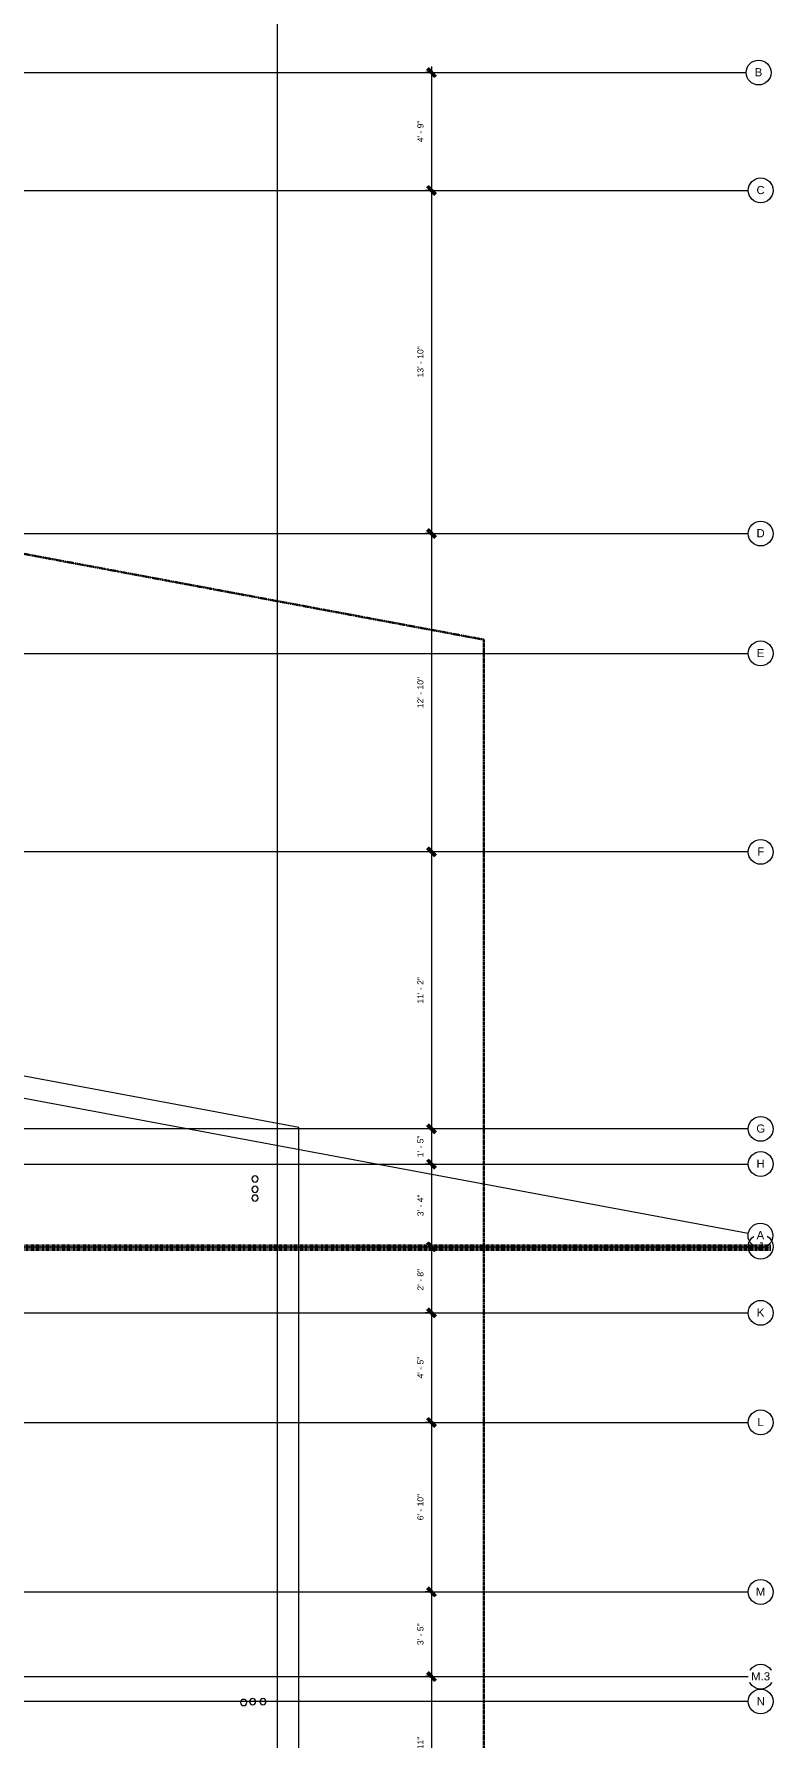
# Model space of a CAD drawing. Header units: inches. Extents: x -3670 to 241, y -250 to 1795.
# Drawn here: x -118 to 241, y 534 to 1359 of the extents above; entities that cross this region are included whole.
import ezdxf

# ---------------------------------------------------------------- set-up
doc = ezdxf.new("R2010")
doc.units = ezdxf.units.IN
doc.header["$MEASUREMENT"] = 0
doc.linetypes.add('Dash', pattern=[0.25, 0.125, -0.125])
doc.linetypes.add('Double Dash 3_8_', pattern=[1, 0.375, -0.125, 0.125, -0.125, 0.125, -0.125])
for name, color, linetype, lineweight in [('A-ANNO-DIMS', 211, 'Continuous', 9), ('A-ANNO-DIMS-32', 211, 'Continuous', 9), ('A-ANNO-MATC', 214, 'Dash', 140), ('A-FLOR', 252, 'Continuous', 18), ('C-PROP-LINE', 91, 'Double Dash 3_8_', 30), ('S-GRID', 1, 'Continuous', 9), ('S-GRID-IDEN', 1, 'Continuous', 13)]:
    doc.layers.add(name, color=color, linetype=linetype, lineweight=lineweight)
doc.styles.add('Arial', font='arial.ttf', dxfattribs={"height": 3.934132})
doc.styles.add('Arial_1', font='arial.ttf', dxfattribs={"height": 2.950599})
doc.dimstyles.new('Linear_-_3_32__QAQC', dxfattribs={"dimscale": 12, "dimtxt": 3, "dimasz": 0.333333, "dimexe": 0.25, "dimexo": 0.166667, "dimgap": 0.25, "dimtad": 1, "dimdec": 4, "dimrnd": 0.0625, "dimzin": 1, "dimdsep": 46, "dimlunit": 4, "dimtxsty": 'Arial_1', "dimblk1": 'OBLIQUE', "dimblk2": 'OBLIQUE', "dimsah": 1, "dimcen": 0.09, "dimdle": 0.25, "dimadec": 0, "dimazin": 0, "dimtfac": 1, "dimtdec": 4, "dimtix": 1, "dimtmove": 0, "dimatfit": 3, "dimfxl": 1, "dimtvp": 1, "dimtfill": 1, "dimfrac": 2, "dimtolj": 1, "dimtzin": 0, "dimarcsym": 2})

# ---------------------------------------------------------------- blocks, each defined once
blk = doc.blocks.new('Family - ___-389244-01 - SECOND LEVEL - PENENTRATIONS')
at = {"layer": 'C-PROP-LINE'}
for p, q in [((-3452, 1727.74), (100, 1065.67)), ((100, 1065.67), (100, -35))]:
    blk.add_line(p, q, dxfattribs=at)
blk = doc.blocks.new('Grid - 3_16_-139788-01 - SECOND LEVEL - PENENTRATIONS')
at = {"layer": 'S-GRID-IDEN'}
blk.add_circle((0, 0), 0.188, dxfattribs=at)
blk = doc.blocks.new('DIMBLOCK104-01 - SECOND LEVEL - PENENTRATIONS')
at = {"layer": 'A-ANNO-DIMS-32', "transparency": 16777216}
for p, q in [((75.54, 1340), (71.71, 1340)), ((74.71, 1343), (74.71, 1283)), ((74.71, 1340), (75.54, 1340)), ((75.54, 1283), (71.71, 1283)), ((74.71, 1283), (75.54, 1283))]:
    blk.add_line(p, q, dxfattribs=at)
at = {"layer": 'A-ANNO-DIMS-32', "lineweight": 50, "transparency": 16777216}
for p, q in [((74.71, 1340), (72.71, 1342)), ((74.71, 1340), (76.71, 1338)), ((74.71, 1283), (72.71, 1285)), ((74.71, 1283), (76.71, 1281))]:
    blk.add_line(p, q, dxfattribs=at)
at = {"layer": 'A-ANNO-DIMS-32', "color": 0, "transparency": 16777216, "insert": (67.88, 1306.26), "char_height": 2.951, "width": 12.5723, "attachment_point": 1, "rotation": 90, "line_spacing_factor": 0.938532, "style": 'Arial_1', "bg_fill": 3, "box_fill_scale": 1.25, "bg_fill_color": 0, "bg_fill_transparency": 0}
blk.add_mtext('4\' - 9"', dxfattribs=at)
blk = doc.blocks.new('_Oblique')
at = {"color": 0, "linetype": 'ByBlock', "lineweight": -2}
blk.add_line((-0.5, -0.5), (0.5, 0.5), dxfattribs=at)
blk = doc.blocks.new('DIMBLOCK105-01 - SECOND LEVEL - PENENTRATIONS')
at = {"layer": 'A-ANNO-DIMS-32', "transparency": 16777216}
for p, q in [((75.54, 1283), (71.71, 1283)), ((74.71, 1283), (74.71, 1117)), ((74.71, 1283), (75.54, 1283)), ((75.54, 1117), (71.71, 1117)), ((74.71, 1117), (75.54, 1117))]:
    blk.add_line(p, q, dxfattribs=at)
at = {"layer": 'A-ANNO-DIMS-32', "lineweight": 50, "transparency": 16777216}
for p, q in [((74.71, 1283), (72.71, 1285)), ((74.71, 1283), (76.71, 1281)), ((74.71, 1117), (72.71, 1119)), ((74.71, 1117), (76.71, 1115))]:
    blk.add_line(p, q, dxfattribs=at)
at = {"layer": 'A-ANNO-DIMS-32', "color": 0, "transparency": 16777216, "insert": (67.88, 1192.5), "char_height": 2.951, "width": 18, "attachment_point": 1, "rotation": 90, "line_spacing_factor": 0.938532, "style": 'Arial_1', "bg_fill": 3, "box_fill_scale": 1.25, "bg_fill_color": 0, "bg_fill_transparency": 0}
blk.add_mtext('13\' - 10"', dxfattribs=at)
blk = doc.blocks.new('DIMBLOCK106-01 - SECOND LEVEL - PENENTRATIONS')
at = {"layer": 'A-ANNO-DIMS-32', "transparency": 16777216}
for p, q in [((75.54, 1117), (71.71, 1117)), ((74.71, 1117), (74.71, 963)), ((74.71, 1117), (75.54, 1117)), ((75.54, 963), (71.71, 963)), ((74.71, 963), (75.54, 963))]:
    blk.add_line(p, q, dxfattribs=at)
at = {"layer": 'A-ANNO-DIMS-32', "lineweight": 50, "transparency": 16777216}
for p, q in [((74.71, 1117), (72.71, 1119)), ((74.71, 1117), (76.71, 1115)), ((74.71, 963), (72.71, 965)), ((74.71, 963), (76.71, 961))]:
    blk.add_line(p, q, dxfattribs=at)
at = {"layer": 'A-ANNO-DIMS-32', "color": 0, "transparency": 16777216, "insert": (67.88, 1032.5), "char_height": 2.951, "width": 18, "attachment_point": 1, "rotation": 90, "line_spacing_factor": 0.938532, "style": 'Arial_1', "bg_fill": 3, "box_fill_scale": 1.25, "bg_fill_color": 0, "bg_fill_transparency": 0}
blk.add_mtext('12\' - 10"', dxfattribs=at)
blk = doc.blocks.new('DIMBLOCK107-01 - SECOND LEVEL - PENENTRATIONS')
at = {"layer": 'A-ANNO-DIMS-32', "lineweight": 50, "transparency": 16777216}
for p, q in [((74.71, 963), (72.71, 965)), ((74.71, 963), (76.71, 961)), ((74.71, 829), (72.71, 831)), ((74.71, 829), (76.71, 827))]:
    blk.add_line(p, q, dxfattribs=at)
at = {"layer": 'A-ANNO-DIMS-32', "transparency": 16777216}
for p, q in [((75.54, 963), (71.71, 963)), ((74.71, 963), (74.71, 829)), ((74.71, 963), (75.54, 963)), ((75.54, 829), (71.71, 829)), ((74.71, 829), (75.54, 829))]:
    blk.add_line(p, q, dxfattribs=at)
at = {"layer": 'A-ANNO-DIMS-32', "color": 0, "transparency": 16777216, "insert": (67.88, 889.63), "char_height": 2.951, "width": 15.2862, "attachment_point": 1, "rotation": 90, "line_spacing_factor": 0.938532, "style": 'Arial_1', "bg_fill": 3, "box_fill_scale": 1.25, "bg_fill_color": 0, "bg_fill_transparency": 0}
blk.add_mtext('11\' - 2"', dxfattribs=at)
blk = doc.blocks.new('DIMBLOCK108-01 - SECOND LEVEL - PENENTRATIONS')
at = {"layer": 'A-ANNO-DIMS-32', "transparency": 16777216}
for p, q in [((75.54, 829), (71.71, 829)), ((74.71, 829), (74.71, 812)), ((74.71, 829), (75.54, 829)), ((75.54, 812), (71.71, 812)), ((74.71, 812), (75.54, 812))]:
    blk.add_line(p, q, dxfattribs=at)
at = {"layer": 'A-ANNO-DIMS-32', "lineweight": 50, "transparency": 16777216}
for p, q in [((74.71, 829), (72.71, 831)), ((74.71, 829), (76.71, 827)), ((74.71, 812), (72.71, 814)), ((74.71, 812), (76.71, 810))]:
    blk.add_line(p, q, dxfattribs=at)
at = {"layer": 'A-ANNO-DIMS-32', "color": 0, "transparency": 16777216, "insert": (67.88, 815.26), "char_height": 2.951, "width": 12.5723, "attachment_point": 1, "rotation": 90, "line_spacing_factor": 0.938532, "style": 'Arial_1', "bg_fill": 3, "box_fill_scale": 1.25, "bg_fill_color": 0, "bg_fill_transparency": 0}
blk.add_mtext('1\' - 5"', dxfattribs=at)
blk = doc.blocks.new('DIMBLOCK109-01 - SECOND LEVEL - PENENTRATIONS')
at = {"layer": 'A-ANNO-DIMS-32', "transparency": 16777216}
for p, q in [((75.54, 812), (71.71, 812)), ((74.71, 812), (74.71, 772)), ((74.71, 812), (75.54, 812)), ((75.54, 772), (71.71, 772)), ((74.71, 772), (75.54, 772))]:
    blk.add_line(p, q, dxfattribs=at)
at = {"layer": 'A-ANNO-DIMS-32', "lineweight": 50, "transparency": 16777216}
for p, q in [((74.71, 812), (72.71, 814)), ((74.71, 812), (76.71, 810)), ((74.71, 772), (72.71, 774)), ((74.71, 772), (76.71, 770))]:
    blk.add_line(p, q, dxfattribs=at)
at = {"layer": 'A-ANNO-DIMS-32', "color": 0, "transparency": 16777216, "insert": (67.88, 786.76), "char_height": 2.951, "width": 12.5723, "attachment_point": 1, "rotation": 90, "line_spacing_factor": 0.938532, "style": 'Arial_1', "bg_fill": 3, "box_fill_scale": 1.25, "bg_fill_color": 0, "bg_fill_transparency": 0}
blk.add_mtext('3\' - 4"', dxfattribs=at)
blk = doc.blocks.new('DIMBLOCK110-01 - SECOND LEVEL - PENENTRATIONS')
at = {"layer": 'A-ANNO-DIMS-32', "transparency": 16777216}
for p, q in [((75.54, 772), (71.71, 772)), ((74.71, 772), (74.71, 740)), ((74.71, 772), (75.54, 772)), ((75.54, 740), (71.71, 740)), ((74.71, 740), (75.54, 740))]:
    blk.add_line(p, q, dxfattribs=at)
at = {"layer": 'A-ANNO-DIMS-32', "lineweight": 50, "transparency": 16777216}
for p, q in [((74.71, 772), (72.71, 774)), ((74.71, 772), (76.71, 770)), ((74.71, 740), (72.71, 742)), ((74.71, 740), (76.71, 738))]:
    blk.add_line(p, q, dxfattribs=at)
at = {"layer": 'A-ANNO-DIMS-32', "color": 0, "transparency": 16777216, "insert": (67.88, 750.76), "char_height": 2.951, "width": 12.5723, "attachment_point": 1, "rotation": 90, "line_spacing_factor": 0.938532, "style": 'Arial_1', "bg_fill": 3, "box_fill_scale": 1.25, "bg_fill_color": 0, "bg_fill_transparency": 0}
blk.add_mtext('2\' - 8"', dxfattribs=at)
blk = doc.blocks.new('DIMBLOCK111-01 - SECOND LEVEL - PENENTRATIONS')
at = {"layer": 'A-ANNO-DIMS-32', "lineweight": 50, "transparency": 16777216}
for p, q in [((74.71, 740), (72.71, 742)), ((74.71, 740), (76.71, 738)), ((74.71, 687), (72.71, 689)), ((74.71, 687), (76.71, 685))]:
    blk.add_line(p, q, dxfattribs=at)
at = {"layer": 'A-ANNO-DIMS-32', "transparency": 16777216}
for p, q in [((75.54, 740), (71.71, 740)), ((74.71, 740), (74.71, 687)), ((74.71, 740), (75.54, 740)), ((75.54, 687), (71.71, 687)), ((74.71, 687), (75.54, 687))]:
    blk.add_line(p, q, dxfattribs=at)
at = {"layer": 'A-ANNO-DIMS-32', "color": 0, "transparency": 16777216, "insert": (67.88, 708.26), "char_height": 2.951, "width": 12.5723, "attachment_point": 1, "rotation": 90, "line_spacing_factor": 0.938532, "style": 'Arial_1', "bg_fill": 3, "box_fill_scale": 1.25, "bg_fill_color": 0, "bg_fill_transparency": 0}
blk.add_mtext('4\' - 5"', dxfattribs=at)
blk = doc.blocks.new('DIMBLOCK112-01 - SECOND LEVEL - PENENTRATIONS')
at = {"layer": 'A-ANNO-DIMS-32', "transparency": 16777216}
for p, q in [((75.54, 687), (71.71, 687)), ((74.71, 687), (74.71, 605)), ((74.71, 687), (75.54, 687)), ((75.54, 605), (71.71, 605)), ((74.71, 605), (75.54, 605))]:
    blk.add_line(p, q, dxfattribs=at)
at = {"layer": 'A-ANNO-DIMS-32', "lineweight": 50, "transparency": 16777216}
for p, q in [((74.71, 687), (72.71, 689)), ((74.71, 687), (76.71, 685)), ((74.71, 605), (72.71, 607)), ((74.71, 605), (76.71, 603))]:
    blk.add_line(p, q, dxfattribs=at)
at = {"layer": 'A-ANNO-DIMS-32', "color": 0, "transparency": 16777216, "insert": (67.88, 639.63), "char_height": 2.951, "width": 15.2862, "attachment_point": 1, "rotation": 90, "line_spacing_factor": 0.938532, "style": 'Arial_1', "bg_fill": 3, "box_fill_scale": 1.25, "bg_fill_color": 0, "bg_fill_transparency": 0}
blk.add_mtext('6\' - 10"', dxfattribs=at)
blk = doc.blocks.new('DIMBLOCK113-01 - SECOND LEVEL - PENENTRATIONS')
at = {"layer": 'A-ANNO-DIMS-32', "transparency": 16777216}
for p, q in [((75.54, 605), (71.71, 605)), ((74.71, 605), (74.71, 564)), ((74.71, 605), (75.54, 605)), ((75.54, 564), (71.71, 564)), ((74.71, 564), (75.54, 564))]:
    blk.add_line(p, q, dxfattribs=at)
at = {"layer": 'A-ANNO-DIMS-32', "lineweight": 50, "transparency": 16777216}
for p, q in [((74.71, 605), (72.71, 607)), ((74.71, 605), (76.71, 603)), ((74.71, 564), (72.71, 566)), ((74.71, 564), (76.71, 562))]:
    blk.add_line(p, q, dxfattribs=at)
at = {"layer": 'A-ANNO-DIMS-32', "color": 0, "transparency": 16777216, "insert": (67.88, 579.26), "char_height": 2.951, "width": 12.5723, "attachment_point": 1, "rotation": 90, "line_spacing_factor": 0.938532, "style": 'Arial_1', "bg_fill": 3, "box_fill_scale": 1.25, "bg_fill_color": 0, "bg_fill_transparency": 0}
blk.add_mtext('3\' - 5"', dxfattribs=at)
blk = doc.blocks.new('DIMBLOCK114-01 - SECOND LEVEL - PENENTRATIONS')
at = {"layer": 'A-ANNO-DIMS-32', "transparency": 16777216}
for p, q in [((75.54, 564), (71.71, 564)), ((74.71, 564), (74.71, 493)), ((74.71, 564), (75.54, 564)), ((75.54, 493), (71.71, 493)), ((74.71, 493), (75.54, 493))]:
    blk.add_line(p, q, dxfattribs=at)
at = {"layer": 'A-ANNO-DIMS-32', "lineweight": 50, "transparency": 16777216}
for p, q in [((74.71, 564), (72.71, 566)), ((74.71, 564), (76.71, 562)), ((74.71, 493), (72.71, 495)), ((74.71, 493), (76.71, 491))]:
    blk.add_line(p, q, dxfattribs=at)
at = {"layer": 'A-ANNO-DIMS-32', "color": 0, "transparency": 16777216, "insert": (67.88, 522.13), "char_height": 2.951, "width": 15.2862, "attachment_point": 1, "rotation": 90, "line_spacing_factor": 0.938532, "style": 'Arial_1', "bg_fill": 3, "box_fill_scale": 1.25, "bg_fill_color": 0, "bg_fill_transparency": 0}
blk.add_mtext('5\' - 11"', dxfattribs=at)
blk = doc.blocks.new('DIMBLOCK126-01 - SECOND LEVEL - PENENTRATIONS')
at = {"layer": 'A-ANNO-DIMS-32', "transparency": 16777216}
for p, q in [((75.54, 1340), (71.71, 1340)), ((74.71, 1343), (74.71, 1283)), ((74.71, 1340), (75.54, 1340)), ((75.54, 1283), (71.71, 1283)), ((74.71, 1283), (75.54, 1283))]:
    blk.add_line(p, q, dxfattribs=at)
at = {"layer": 'A-ANNO-DIMS-32', "lineweight": 50, "transparency": 16777216}
for p, q in [((74.71, 1340), (72.71, 1342)), ((74.71, 1340), (76.71, 1338)), ((74.71, 1283), (72.71, 1285)), ((74.71, 1283), (76.71, 1281))]:
    blk.add_line(p, q, dxfattribs=at)
at = {"layer": 'A-ANNO-DIMS-32', "color": 0, "transparency": 16777216, "insert": (67.88, 1306.26), "char_height": 2.951, "width": 12.5723, "attachment_point": 1, "rotation": 90, "line_spacing_factor": 0.938532, "style": 'Arial_1', "bg_fill": 3, "box_fill_scale": 1.25, "bg_fill_color": 0, "bg_fill_transparency": 0}
blk.add_mtext('4\' - 9"', dxfattribs=at)
blk = doc.blocks.new('DIMBLOCK127-01 - SECOND LEVEL - PENENTRATIONS')
at = {"layer": 'A-ANNO-DIMS-32', "transparency": 16777216}
for p, q in [((75.54, 1283), (71.71, 1283)), ((74.71, 1283), (74.71, 1117)), ((74.71, 1283), (75.54, 1283)), ((75.54, 1117), (71.71, 1117)), ((74.71, 1117), (75.54, 1117))]:
    blk.add_line(p, q, dxfattribs=at)
at = {"layer": 'A-ANNO-DIMS-32', "lineweight": 50, "transparency": 16777216}
for p, q in [((74.71, 1283), (72.71, 1285)), ((74.71, 1283), (76.71, 1281)), ((74.71, 1117), (72.71, 1119)), ((74.71, 1117), (76.71, 1115))]:
    blk.add_line(p, q, dxfattribs=at)
at = {"layer": 'A-ANNO-DIMS-32', "color": 0, "transparency": 16777216, "insert": (67.88, 1192.5), "char_height": 2.951, "width": 18, "attachment_point": 1, "rotation": 90, "line_spacing_factor": 0.938532, "style": 'Arial_1', "bg_fill": 3, "box_fill_scale": 1.25, "bg_fill_color": 0, "bg_fill_transparency": 0}
blk.add_mtext('13\' - 10"', dxfattribs=at)
blk = doc.blocks.new('DIMBLOCK128-01 - SECOND LEVEL - PENENTRATIONS')
at = {"layer": 'A-ANNO-DIMS-32', "transparency": 16777216}
for p, q in [((75.54, 1117), (71.71, 1117)), ((74.71, 1117), (74.71, 963)), ((74.71, 1117), (75.54, 1117)), ((75.54, 963), (71.71, 963)), ((74.71, 963), (75.54, 963))]:
    blk.add_line(p, q, dxfattribs=at)
at = {"layer": 'A-ANNO-DIMS-32', "lineweight": 50, "transparency": 16777216}
for p, q in [((74.71, 1117), (72.71, 1119)), ((74.71, 1117), (76.71, 1115)), ((74.71, 963), (72.71, 965)), ((74.71, 963), (76.71, 961))]:
    blk.add_line(p, q, dxfattribs=at)
at = {"layer": 'A-ANNO-DIMS-32', "color": 0, "transparency": 16777216, "insert": (67.88, 1032.5), "char_height": 2.951, "width": 18, "attachment_point": 1, "rotation": 90, "line_spacing_factor": 0.938532, "style": 'Arial_1', "bg_fill": 3, "box_fill_scale": 1.25, "bg_fill_color": 0, "bg_fill_transparency": 0}
blk.add_mtext('12\' - 10"', dxfattribs=at)
blk = doc.blocks.new('DIMBLOCK129-01 - SECOND LEVEL - PENENTRATIONS')
at = {"layer": 'A-ANNO-DIMS-32', "lineweight": 50, "transparency": 16777216}
for p, q in [((74.71, 963), (72.71, 965)), ((74.71, 963), (76.71, 961)), ((74.71, 829), (72.71, 831)), ((74.71, 829), (76.71, 827))]:
    blk.add_line(p, q, dxfattribs=at)
at = {"layer": 'A-ANNO-DIMS-32', "transparency": 16777216}
for p, q in [((75.54, 963), (71.71, 963)), ((74.71, 963), (74.71, 829)), ((74.71, 963), (75.54, 963)), ((75.54, 829), (71.71, 829)), ((74.71, 829), (75.54, 829))]:
    blk.add_line(p, q, dxfattribs=at)
at = {"layer": 'A-ANNO-DIMS-32', "color": 0, "transparency": 16777216, "insert": (67.88, 889.63), "char_height": 2.951, "width": 15.2862, "attachment_point": 1, "rotation": 90, "line_spacing_factor": 0.938532, "style": 'Arial_1', "bg_fill": 3, "box_fill_scale": 1.25, "bg_fill_color": 0, "bg_fill_transparency": 0}
blk.add_mtext('11\' - 2"', dxfattribs=at)
blk = doc.blocks.new('DIMBLOCK130-01 - SECOND LEVEL - PENENTRATIONS')
at = {"layer": 'A-ANNO-DIMS-32', "transparency": 16777216}
for p, q in [((75.54, 829), (71.71, 829)), ((74.71, 829), (74.71, 812)), ((74.71, 829), (75.54, 829)), ((75.54, 812), (71.71, 812)), ((74.71, 812), (75.54, 812))]:
    blk.add_line(p, q, dxfattribs=at)
at = {"layer": 'A-ANNO-DIMS-32', "lineweight": 50, "transparency": 16777216}
for p, q in [((74.71, 829), (72.71, 831)), ((74.71, 829), (76.71, 827)), ((74.71, 812), (72.71, 814)), ((74.71, 812), (76.71, 810))]:
    blk.add_line(p, q, dxfattribs=at)
at = {"layer": 'A-ANNO-DIMS-32', "color": 0, "transparency": 16777216, "insert": (67.88, 815.26), "char_height": 2.951, "width": 12.5723, "attachment_point": 1, "rotation": 90, "line_spacing_factor": 0.938532, "style": 'Arial_1', "bg_fill": 3, "box_fill_scale": 1.25, "bg_fill_color": 0, "bg_fill_transparency": 0}
blk.add_mtext('1\' - 5"', dxfattribs=at)
blk = doc.blocks.new('DIMBLOCK131-01 - SECOND LEVEL - PENENTRATIONS')
at = {"layer": 'A-ANNO-DIMS-32', "transparency": 16777216}
for p, q in [((75.54, 812), (71.71, 812)), ((74.71, 812), (74.71, 772)), ((74.71, 812), (75.54, 812)), ((75.54, 772), (71.71, 772)), ((74.71, 772), (75.54, 772))]:
    blk.add_line(p, q, dxfattribs=at)
at = {"layer": 'A-ANNO-DIMS-32', "lineweight": 50, "transparency": 16777216}
for p, q in [((74.71, 812), (72.71, 814)), ((74.71, 812), (76.71, 810)), ((74.71, 772), (72.71, 774)), ((74.71, 772), (76.71, 770))]:
    blk.add_line(p, q, dxfattribs=at)
at = {"layer": 'A-ANNO-DIMS-32', "color": 0, "transparency": 16777216, "insert": (67.88, 786.76), "char_height": 2.951, "width": 12.5723, "attachment_point": 1, "rotation": 90, "line_spacing_factor": 0.938532, "style": 'Arial_1', "bg_fill": 3, "box_fill_scale": 1.25, "bg_fill_color": 0, "bg_fill_transparency": 0}
blk.add_mtext('3\' - 4"', dxfattribs=at)
blk = doc.blocks.new('DIMBLOCK132-01 - SECOND LEVEL - PENENTRATIONS')
at = {"layer": 'A-ANNO-DIMS-32', "transparency": 16777216}
for p, q in [((75.54, 772), (71.71, 772)), ((74.71, 772), (74.71, 740)), ((74.71, 772), (75.54, 772)), ((75.54, 740), (71.71, 740)), ((74.71, 740), (75.54, 740))]:
    blk.add_line(p, q, dxfattribs=at)
at = {"layer": 'A-ANNO-DIMS-32', "lineweight": 50, "transparency": 16777216}
for p, q in [((74.71, 772), (72.71, 774)), ((74.71, 772), (76.71, 770)), ((74.71, 740), (72.71, 742)), ((74.71, 740), (76.71, 738))]:
    blk.add_line(p, q, dxfattribs=at)
at = {"layer": 'A-ANNO-DIMS-32', "color": 0, "transparency": 16777216, "insert": (67.88, 750.76), "char_height": 2.951, "width": 12.5723, "attachment_point": 1, "rotation": 90, "line_spacing_factor": 0.938532, "style": 'Arial_1', "bg_fill": 3, "box_fill_scale": 1.25, "bg_fill_color": 0, "bg_fill_transparency": 0}
blk.add_mtext('2\' - 8"', dxfattribs=at)
blk = doc.blocks.new('DIMBLOCK133-01 - SECOND LEVEL - PENENTRATIONS')
at = {"layer": 'A-ANNO-DIMS-32', "lineweight": 50, "transparency": 16777216}
for p, q in [((74.71, 740), (72.71, 742)), ((74.71, 740), (76.71, 738)), ((74.71, 687), (72.71, 689)), ((74.71, 687), (76.71, 685))]:
    blk.add_line(p, q, dxfattribs=at)
at = {"layer": 'A-ANNO-DIMS-32', "transparency": 16777216}
for p, q in [((75.54, 740), (71.71, 740)), ((74.71, 740), (74.71, 687)), ((74.71, 740), (75.54, 740)), ((75.54, 687), (71.71, 687)), ((74.71, 687), (75.54, 687))]:
    blk.add_line(p, q, dxfattribs=at)
at = {"layer": 'A-ANNO-DIMS-32', "color": 0, "transparency": 16777216, "insert": (67.88, 708.26), "char_height": 2.951, "width": 12.5723, "attachment_point": 1, "rotation": 90, "line_spacing_factor": 0.938532, "style": 'Arial_1', "bg_fill": 3, "box_fill_scale": 1.25, "bg_fill_color": 0, "bg_fill_transparency": 0}
blk.add_mtext('4\' - 5"', dxfattribs=at)
blk = doc.blocks.new('DIMBLOCK134-01 - SECOND LEVEL - PENENTRATIONS')
at = {"layer": 'A-ANNO-DIMS-32', "transparency": 16777216}
for p, q in [((75.54, 687), (71.71, 687)), ((74.71, 687), (74.71, 605)), ((74.71, 687), (75.54, 687)), ((75.54, 605), (71.71, 605)), ((74.71, 605), (75.54, 605))]:
    blk.add_line(p, q, dxfattribs=at)
at = {"layer": 'A-ANNO-DIMS-32', "lineweight": 50, "transparency": 16777216}
for p, q in [((74.71, 687), (72.71, 689)), ((74.71, 687), (76.71, 685)), ((74.71, 605), (72.71, 607)), ((74.71, 605), (76.71, 603))]:
    blk.add_line(p, q, dxfattribs=at)
at = {"layer": 'A-ANNO-DIMS-32', "color": 0, "transparency": 16777216, "insert": (67.88, 639.63), "char_height": 2.951, "width": 15.2862, "attachment_point": 1, "rotation": 90, "line_spacing_factor": 0.938532, "style": 'Arial_1', "bg_fill": 3, "box_fill_scale": 1.25, "bg_fill_color": 0, "bg_fill_transparency": 0}
blk.add_mtext('6\' - 10"', dxfattribs=at)
blk = doc.blocks.new('DIMBLOCK135-01 - SECOND LEVEL - PENENTRATIONS')
at = {"layer": 'A-ANNO-DIMS-32', "transparency": 16777216}
for p, q in [((75.54, 605), (71.71, 605)), ((74.71, 605), (74.71, 564)), ((74.71, 605), (75.54, 605)), ((75.54, 564), (71.71, 564)), ((74.71, 564), (75.54, 564))]:
    blk.add_line(p, q, dxfattribs=at)
at = {"layer": 'A-ANNO-DIMS-32', "lineweight": 50, "transparency": 16777216}
for p, q in [((74.71, 605), (72.71, 607)), ((74.71, 605), (76.71, 603)), ((74.71, 564), (72.71, 566)), ((74.71, 564), (76.71, 562))]:
    blk.add_line(p, q, dxfattribs=at)
at = {"layer": 'A-ANNO-DIMS-32', "color": 0, "transparency": 16777216, "insert": (67.88, 579.26), "char_height": 2.951, "width": 12.5723, "attachment_point": 1, "rotation": 90, "line_spacing_factor": 0.938532, "style": 'Arial_1', "bg_fill": 3, "box_fill_scale": 1.25, "bg_fill_color": 0, "bg_fill_transparency": 0}
blk.add_mtext('3\' - 5"', dxfattribs=at)
blk = doc.blocks.new('DIMBLOCK136-01 - SECOND LEVEL - PENENTRATIONS')
at = {"layer": 'A-ANNO-DIMS-32', "transparency": 16777216}
for p, q in [((75.54, 564), (71.71, 564)), ((74.71, 564), (74.71, 493)), ((74.71, 564), (75.54, 564)), ((75.54, 493), (71.71, 493)), ((74.71, 493), (75.54, 493))]:
    blk.add_line(p, q, dxfattribs=at)
at = {"layer": 'A-ANNO-DIMS-32', "lineweight": 50, "transparency": 16777216}
for p, q in [((74.71, 564), (72.71, 566)), ((74.71, 564), (76.71, 562)), ((74.71, 493), (72.71, 495)), ((74.71, 493), (76.71, 491))]:
    blk.add_line(p, q, dxfattribs=at)
at = {"layer": 'A-ANNO-DIMS-32', "color": 0, "transparency": 16777216, "insert": (67.88, 522.13), "char_height": 2.951, "width": 15.2862, "attachment_point": 1, "rotation": 90, "line_spacing_factor": 0.938532, "style": 'Arial_1', "bg_fill": 3, "box_fill_scale": 1.25, "bg_fill_color": 0, "bg_fill_transparency": 0}
blk.add_mtext('5\' - 11"', dxfattribs=at)

msp = doc.modelspace()

# ---------------------------------------------------------------- linework, layer by layer
at = {"layer": 'A-FLOR'}
for p, q in [((10.5, 829.72372), (-305.87926, 888.69439)), ((10.5, 489.5), (10.5, 829.72372))]:
    msp.add_line(p, q, dxfattribs=at)
for centre, start, end in [((-10.6658, 804.75), 90, 270), ((-10.6658, 799.75), 90, 270), ((-10.6658, 804.75), 270, 90), ((-10.6658, 799.75), 270, 90), ((-10.6658, 795.5), 90, 270), ((-10.6658, 795.5), 270, 90), ((-16.12501, 551.50846), 90, 270), ((-16.12501, 551.50846), 270, 90), ((-11.87501, 551.86595), 90, 270), ((-11.87501, 551.86595), 270, 90), ((-6.87501, 551.86595), 90, 270), ((-6.87501, 551.86595), 270, 90)]:
    msp.add_arc(centre, 1.5, start, end, dxfattribs=at)
at = {"layer": 'S-GRID'}
msp.add_line((0, 1782.99758), (0, -238.35436), dxfattribs=at)

# ---------------------------------------------------------------- block references
at = {"layer": 'C-PROP-LINE'}
msp.add_blockref('Family - ___-389244-01 - SECOND LEVEL - PENENTRATIONS', (0, 0), dxfattribs=at)
at = {"layer": 'S-GRID-IDEN', "xscale": 31.99999999999999, "yscale": 31.99999999999999, "zscale": 31.99999999999999}
for p, rotation in [((233, 1340), 269.9999999999996), ((234, 1282.99986), 269.9999999999996), ((234, 1117), 269.9999999999996), ((234, 1059), 269.9999999999996), ((234, 963), 90), ((234, 829), 90), ((234, 812), 269.9999999999996), ((234, 772), 269.9999999999996), ((234, 740), 269.9999999999996), ((234, 686.99998), 269.9999999999996), ((234, 605), 269.9999999999996), ((234, 552), 90)]:
    msp.add_blockref('Grid - 3_16_-139788-01 - SECOND LEVEL - PENENTRATIONS', p, dxfattribs=dict(at, rotation=rotation))

# ---------------------------------------------------------------- next in the draw order: texts
at = {"layer": 'S-GRID-IDEN', "char_height": 3.93413, "attachment_point": 2, "line_spacing_factor": 0.938532, "style": 'Arial', "bg_fill": 3, "box_fill_scale": 1.25, "bg_fill_color": 0, "bg_fill_transparency": 0}
for s, insert, width in [('B', (232.9675, 1342.12029), 4.368), ('C', (233.9675, 1285.12015), 4.704), ('D', (233.9675, 1119.12029), 4.704), ('E', (233.9675, 1061.12029), 4.368), ('F', (234.0325, 965.11721), 3.984), ('G', (234.0325, 831.11721), 5.088), ('H', (233.9675, 814.12029), 4.704), ('J', (233.9675, 774.12029), 3.264), ('K', (233.9675, 742.12029), 4.368), ('L', (233.9675, 689.12027), 3.648), ('M', (233.9675, 607.12029), 5.424), ('N', (234.0325, 554.11721), 4.704)]:
    msp.add_mtext(s, dxfattribs=dict(at, insert=insert, width=width))

# ---------------------------------------------------------------- next in the draw order: linework, layer by layer
at = {"layer": 'S-GRID'}
for p, q in [((-3581, 1340), (227, 1340)), ((-3580, 1282.99986), (228, 1282.99986)), ((-3580, 1117), (228, 1117)), ((-3580, 1059), (228, 1059)), ((228, 963), (-3580, 963)), ((228, 829), (-3580, 829)), ((-3580, 812), (228, 812)), ((-3580, 772), (228, 772)), ((-3580, 740), (228, 740)), ((-3580, 686.99998), (228, 686.99998)), ((-3580, 605), (228, 605)), ((228, 552), (-3580, 552))]:
    msp.add_line(p, q, dxfattribs=at)

# ---------------------------------------------------------------- next in the draw order: block references
at = {"layer": 'S-GRID-IDEN'}
for p, xscale, yscale, zscale, rotation in [((233.89841, 777.40313), 31.99999999999998, 31.99999999999998, 31.99999999999998, 259.4416666666667), ((234, 564), 31.99999999999999, 31.99999999999999, 31.99999999999999, 269.9999999999996)]:
    msp.add_blockref('Grid - 3_16_-139788-01 - SECOND LEVEL - PENENTRATIONS', p, dxfattribs=dict(at, xscale=xscale, yscale=yscale, zscale=zscale, rotation=rotation))

# ---------------------------------------------------------------- next in the draw order: texts
at = {"layer": 'S-GRID-IDEN', "attachment_point": 2, "line_spacing_factor": 0.938532, "style": 'Arial', "bg_fill": 3, "box_fill_scale": 1.25, "bg_fill_color": 0, "bg_fill_transparency": 0}
for s, insert, char_height, width in [('A', (233.86675, 779.52934), 3.93413, 4.368), ('M.3', (233.9675, 566.12029), 3.934132, 10.896)]:
    msp.add_mtext(s, dxfattribs=dict(at, insert=insert, char_height=char_height, width=width))

# ---------------------------------------------------------------- next in the draw order: linework, layer by layer
at = {"layer": 'A-ANNO-MATC'}
msp.add_line((-3669.70326, 771.58092), (239.08765, 771.58092), dxfattribs=at)
at = {"layer": 'S-GRID'}
for p, q in [((-3580, 1488.28452), (228, 778.50255)), ((-3564, 564), (228, 564))]:
    msp.add_line(p, q, dxfattribs=at)

# ---------------------------------------------------------------- next in the draw order: dimensions: what is measured, and where the dimension line sits
at = {"layer": 'A-ANNO-DIMS'}
dim = msp.add_linear_dim(base=(74.70856, 1282.99986), p1=(77.53698, 1340), p2=(77.53698, 1282.99986), angle=90, dimstyle='Linear_-_3_32__QAQC', override={"dimpost": '<>', "dimfxl": 57.00014}, dxfattribs=at)
dim.commit()
dim.dimension.update_dxf_attribs({"geometry": 'DIMBLOCK104-01 - SECOND LEVEL - PENENTRATIONS', "text_midpoint": (70.20206, 1311.49993)})

# ---------------------------------------------------------------- next in the draw order: dimensions: what is measured, and where the dimension line sits
dim = msp.add_linear_dim(base=(74.70856, 1117), p1=(77.53698, 1282.99986), p2=(77.53698, 1117), angle=90, dimstyle='Linear_-_3_32__QAQC', override={"dimpost": '<>', "dimfxl": 165.99986}, dxfattribs=at)
dim.commit()
dim.dimension.update_dxf_attribs({"geometry": 'DIMBLOCK105-01 - SECOND LEVEL - PENENTRATIONS', "text_midpoint": (70.20105, 1199.99993)})

# ---------------------------------------------------------------- next in the draw order: dimensions: what is measured, and where the dimension line sits
for base, p1, p2, override, picture, middle in [((74.70856, 1282.99986), (77.53698, 1340), (77.53698, 1282.99986), {"dimpost": '<>', "dimfxl": 57.00014}, 'DIMBLOCK126-01 - SECOND LEVEL - PENENTRATIONS', (70.20206, 1311.49993)), ((74.70856, 963), (77.53698, 1117), (77.53698, 963), {"dimpost": '<>', "dimfxl": 154}, 'DIMBLOCK106-01 - SECOND LEVEL - PENENTRATIONS', (70.20206, 1040))]:
    dim = msp.add_linear_dim(base=base, p1=p1, p2=p2, angle=90, dimstyle='Linear_-_3_32__QAQC', override=override, dxfattribs=at)
    dim.commit()
    dim.dimension.update_dxf_attribs({"geometry": picture, "text_midpoint": middle})

# ---------------------------------------------------------------- next in the draw order: dimensions: what is measured, and where the dimension line sits
for base, p1, p2, override, picture, middle in [((74.70856, 1117), (77.53698, 1282.99986), (77.53698, 1117), {"dimpost": '<>', "dimfxl": 165.99986}, 'DIMBLOCK127-01 - SECOND LEVEL - PENENTRATIONS', (70.20105, 1199.99993)), ((74.70856, 829), (77.53698, 963), (77.53698, 829), {"dimpost": '<>', "dimfxl": 134}, 'DIMBLOCK107-01 - SECOND LEVEL - PENENTRATIONS', (70.22722, 896))]:
    dim = msp.add_linear_dim(base=base, p1=p1, p2=p2, angle=90, dimstyle='Linear_-_3_32__QAQC', override=override, dxfattribs=at)
    dim.commit()
    dim.dimension.update_dxf_attribs({"geometry": picture, "text_midpoint": middle})

# ---------------------------------------------------------------- next in the draw order: dimensions: what is measured, and where the dimension line sits
for base, p1, p2, override, picture, middle in [((74.70856, 963), (77.53698, 1117), (77.53698, 963), {"dimpost": '<>', "dimfxl": 154}, 'DIMBLOCK128-01 - SECOND LEVEL - PENENTRATIONS', (70.20206, 1040)), ((74.70856, 812), (77.53698, 829), (77.53698, 812), {"dimpost": '<>', "dimfxl": 17}, 'DIMBLOCK108-01 - SECOND LEVEL - PENENTRATIONS', (70.20206, 820.5))]:
    dim = msp.add_linear_dim(base=base, p1=p1, p2=p2, angle=90, dimstyle='Linear_-_3_32__QAQC', override=override, dxfattribs=at)
    dim.commit()
    dim.dimension.update_dxf_attribs({"geometry": picture, "text_midpoint": middle})

# ---------------------------------------------------------------- next in the draw order: dimensions: what is measured, and where the dimension line sits
for base, p1, p2, override, picture, middle in [((74.70856, 829), (77.53698, 963), (77.53698, 829), {"dimpost": '<>', "dimfxl": 134}, 'DIMBLOCK129-01 - SECOND LEVEL - PENENTRATIONS', (70.22722, 896)), ((74.70856, 772), (77.53698, 812), (77.53698, 772), {"dimpost": '<>', "dimfxl": 40}, 'DIMBLOCK109-01 - SECOND LEVEL - PENENTRATIONS', (70.20105, 792))]:
    dim = msp.add_linear_dim(base=base, p1=p1, p2=p2, angle=90, dimstyle='Linear_-_3_32__QAQC', override=override, dxfattribs=at)
    dim.commit()
    dim.dimension.update_dxf_attribs({"geometry": picture, "text_midpoint": middle})

# ---------------------------------------------------------------- next in the draw order: dimensions: what is measured, and where the dimension line sits
for base, p1, p2, override, picture, middle in [((74.70856, 812), (77.53698, 829), (77.53698, 812), {"dimpost": '<>', "dimfxl": 17}, 'DIMBLOCK130-01 - SECOND LEVEL - PENENTRATIONS', (70.20206, 820.5)), ((74.70856, 740), (77.53698, 772), (77.53698, 740), {"dimpost": '<>', "dimfxl": 32}, 'DIMBLOCK110-01 - SECOND LEVEL - PENENTRATIONS', (70.20206, 756))]:
    dim = msp.add_linear_dim(base=base, p1=p1, p2=p2, angle=90, dimstyle='Linear_-_3_32__QAQC', override=override, dxfattribs=at)
    dim.commit()
    dim.dimension.update_dxf_attribs({"geometry": picture, "text_midpoint": middle})

# ---------------------------------------------------------------- next in the draw order: dimensions: what is measured, and where the dimension line sits
for base, p1, p2, override, picture, middle in [((74.70856, 772), (77.53698, 812), (77.53698, 772), {"dimpost": '<>', "dimfxl": 40}, 'DIMBLOCK131-01 - SECOND LEVEL - PENENTRATIONS', (70.20105, 792)), ((74.70856, 686.99998), (77.53698, 740), (77.53698, 686.99998), {"dimpost": '<>', "dimfxl": 53.000016}, 'DIMBLOCK111-01 - SECOND LEVEL - PENENTRATIONS', (70.2081, 713.49999))]:
    dim = msp.add_linear_dim(base=base, p1=p1, p2=p2, angle=90, dimstyle='Linear_-_3_32__QAQC', override=override, dxfattribs=at)
    dim.commit()
    dim.dimension.update_dxf_attribs({"geometry": picture, "text_midpoint": middle})

# ---------------------------------------------------------------- next in the draw order: dimensions: what is measured, and where the dimension line sits
for base, p1, p2, override, picture, middle in [((74.70856, 740), (77.53698, 772), (77.53698, 740), {"dimpost": '<>', "dimfxl": 32}, 'DIMBLOCK132-01 - SECOND LEVEL - PENENTRATIONS', (70.20206, 756)), ((74.70856, 605), (77.53698, 686.99998), (77.53698, 605), {"dimpost": '<>', "dimfxl": 81.999984}, 'DIMBLOCK112-01 - SECOND LEVEL - PENENTRATIONS', (70.20206, 645.99999))]:
    dim = msp.add_linear_dim(base=base, p1=p1, p2=p2, angle=90, dimstyle='Linear_-_3_32__QAQC', override=override, dxfattribs=at)
    dim.commit()
    dim.dimension.update_dxf_attribs({"geometry": picture, "text_midpoint": middle})

# ---------------------------------------------------------------- next in the draw order: dimensions: what is measured, and where the dimension line sits
for base, p1, p2, override, picture, middle in [((74.70856, 686.99998), (77.53698, 740), (77.53698, 686.99998), {"dimpost": '<>', "dimfxl": 53.000016}, 'DIMBLOCK133-01 - SECOND LEVEL - PENENTRATIONS', (70.2081, 713.49999)), ((74.70856, 564), (77.53698, 605), (77.53698, 564), {"dimpost": '<>', "dimfxl": 41}, 'DIMBLOCK113-01 - SECOND LEVEL - PENENTRATIONS', (70.20105, 584.5))]:
    dim = msp.add_linear_dim(base=base, p1=p1, p2=p2, angle=90, dimstyle='Linear_-_3_32__QAQC', override=override, dxfattribs=at)
    dim.commit()
    dim.dimension.update_dxf_attribs({"geometry": picture, "text_midpoint": middle})

# ---------------------------------------------------------------- next in the draw order: dimensions: what is measured, and where the dimension line sits
for base, p1, p2, override, picture, middle in [((74.70856, 605), (77.53698, 686.99998), (77.53698, 605), {"dimpost": '<>', "dimfxl": 81.999984}, 'DIMBLOCK134-01 - SECOND LEVEL - PENENTRATIONS', (70.20206, 645.99999)), ((74.70856, 493), (77.53698, 564), (77.53698, 493), {"dimpost": '<>', "dimfxl": 71}, 'DIMBLOCK114-01 - SECOND LEVEL - PENENTRATIONS', (70.20206, 528.5))]:
    dim = msp.add_linear_dim(base=base, p1=p1, p2=p2, angle=90, dimstyle='Linear_-_3_32__QAQC', override=override, dxfattribs=at)
    dim.commit()
    dim.dimension.update_dxf_attribs({"geometry": picture, "text_midpoint": middle})

# ---------------------------------------------------------------- next in the draw order: dimensions: what is measured, and where the dimension line sits
dim = msp.add_linear_dim(base=(74.70856, 564), p1=(77.53698, 605), p2=(77.53698, 564), angle=90, dimstyle='Linear_-_3_32__QAQC', override={"dimpost": '<>', "dimfxl": 41}, dxfattribs=at)
dim.commit()
dim.dimension.update_dxf_attribs({"geometry": 'DIMBLOCK135-01 - SECOND LEVEL - PENENTRATIONS', "text_midpoint": (70.20105, 584.5)})

# ---------------------------------------------------------------- next in the draw order: dimensions: what is measured, and where the dimension line sits
dim = msp.add_linear_dim(base=(74.70856, 493), p1=(77.53698, 564), p2=(77.53698, 493), angle=90, dimstyle='Linear_-_3_32__QAQC', override={"dimpost": '<>', "dimfxl": 71}, dxfattribs=at)
dim.commit()
dim.dimension.update_dxf_attribs({"geometry": 'DIMBLOCK136-01 - SECOND LEVEL - PENENTRATIONS', "text_midpoint": (70.20206, 528.5)})

doc.saveas('drawing.dxf')
